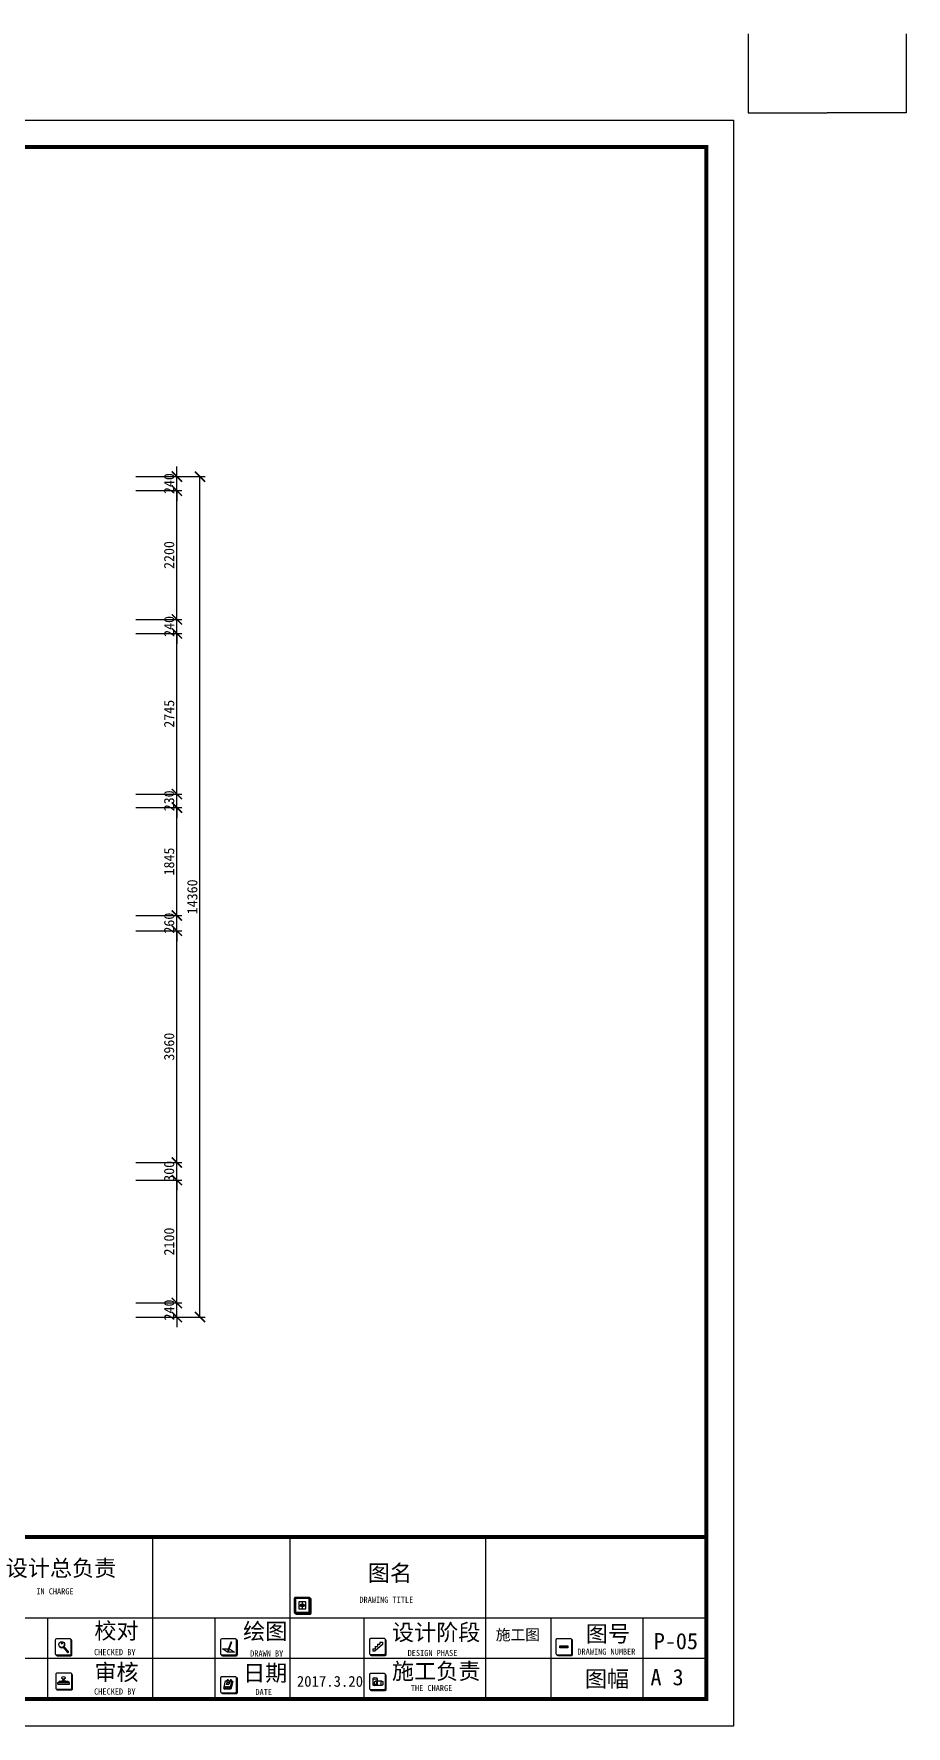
# Model space of a CAD drawing. Header units: millimetres. Extents: x -1705246 to 222838, y -3231245 to 126310.
# Drawn here: x 83225 to 98136, y -10165 to 18750 of the extents above; entities that cross this region are included whole.
import ezdxf

# ---------------------------------------------------------------- set-up
doc = ezdxf.new("R2010")
doc.units = ezdxf.units.MM
doc.header["$PDMODE"] = 35
doc.layers.add('0-01图框模板说明', color=2, linetype='Continuous')
doc.layers.add('0-02图框细线', color=136, linetype='Continuous')
doc.layers.add('Z not print', color=8, linetype='Continuous', plot=False)
doc.styles.get("Standard").update_dxf_attribs({"font": ''})
doc.styles.get('Standard').set_extended_font_data('SimSun')
doc.dimstyles.new('ISO-25', dxfattribs={"dimscale": 70, "dimtxt": 2.5, "dimasz": 2.5, "dimexe": 1.25, "dimexo": 0.625, "dimtad": 1, "dimdec": 0, "dimtxsty": 'Standard', "dimblk": 'ARCHTICK', "dimcen": 2.5, "dimclrd": 251, "dimclre": 251, "dimclrt": 3, "dimadec": 0, "dimazin": 0, "dimtfac": 1, "dimtdec": 0, "dimtix": 1, "dimtmove": 2, "dimatfit": 3, "dimfxl": 1, "dimarcsym": 0})

# ---------------------------------------------------------------- blocks, each defined once
blk = doc.blocks.new('_ArchTick')
at = {"color": 0, "linetype": 'ByBlock', "const_width": 0.15}
blk.add_lwpolyline([(-0.5, -0.5), (0.5, 0.5)], dxfattribs=at)
blk = doc.blocks.new('*D843')
at = {"color": 251, "lineweight": -2}
for p, q in [((85670, -2935), (85670, -2760)), ((84971, -2935), (85757, -2935)), ((84971, -3175), (85757, -3175)), ((85670, -3175), (85670, -2935)), ((85670, -3175), (85670, -3350))]:
    blk.add_line(p, q, dxfattribs=at)
at = {"layer": 'Defpoints', "color": 0}
for p in [(84927, -2935), (84927, -3175), (85670, -2935)]:
    blk.add_point(p, dxfattribs=at)
at = {"color": 251, "lineweight": -2, "xscale": 175, "yscale": 175, "zscale": 175}
for p, rotation in [((85670, -2935), 270), ((85670, -3175), 90)]:
    blk.add_blockref('_ArchTick', p, dxfattribs=dict(at, rotation=rotation))
at = {"color": 3, "insert": (85538, -3055), "char_height": 175, "attachment_point": 5, "rotation": 90}
blk.add_mtext('240', dxfattribs=at)
blk = doc.blocks.new('*D844')
at = {"color": 251, "lineweight": -2}
for p, q in [((84971, -835), (85757, -835)), ((85670, -2935), (85670, -835)), ((84971, -2935), (85757, -2935))]:
    blk.add_line(p, q, dxfattribs=at)
at = {"layer": 'Defpoints', "color": 0}
for p in [(84927, -835), (85670, -835), (84927, -2935)]:
    blk.add_point(p, dxfattribs=at)
at = {"color": 251, "lineweight": -2, "xscale": 175, "yscale": 175, "zscale": 175}
for p, rotation in [((85670, -835), 90), ((85670, -2935), 270)]:
    blk.add_blockref('_ArchTick', p, dxfattribs=dict(at, rotation=rotation))
at = {"color": 3, "insert": (85538, -1885), "char_height": 175, "attachment_point": 5, "rotation": 90}
blk.add_mtext('2100', dxfattribs=at)
blk = doc.blocks.new('*D845')
at = {"color": 251, "lineweight": -2}
for p, q in [((84971, -535), (85757, -535)), ((85670, -535), (85670, -360)), ((85670, -835), (85670, -535)), ((84971, -835), (85757, -835)), ((85670, -835), (85670, -1010))]:
    blk.add_line(p, q, dxfattribs=at)
at = {"layer": 'Defpoints', "color": 0}
for p in [(84927, -535), (85670, -535), (84927, -835)]:
    blk.add_point(p, dxfattribs=at)
at = {"color": 251, "lineweight": -2, "xscale": 175, "yscale": 175, "zscale": 175}
for p, rotation in [((85670, -535), 270), ((85670, -835), 90)]:
    blk.add_blockref('_ArchTick', p, dxfattribs=dict(at, rotation=rotation))
at = {"color": 3, "insert": (85538, -685), "char_height": 175, "attachment_point": 5, "rotation": 90}
blk.add_mtext('300', dxfattribs=at)
blk = doc.blocks.new('*D846')
at = {"color": 251, "lineweight": -2}
for p, q in [((84971, 3425), (85757, 3425)), ((85670, -535), (85670, 3425)), ((84971, -535), (85757, -535))]:
    blk.add_line(p, q, dxfattribs=at)
at = {"layer": 'Defpoints', "color": 0}
for p in [(84927, 3425), (85670, 3425), (84927, -535)]:
    blk.add_point(p, dxfattribs=at)
at = {"color": 251, "lineweight": -2, "xscale": 175, "yscale": 175, "zscale": 175}
for p, rotation in [((85670, 3425), 90), ((85670, -535), 270)]:
    blk.add_blockref('_ArchTick', p, dxfattribs=dict(at, rotation=rotation))
at = {"color": 3, "insert": (85538, 1445), "char_height": 175, "attachment_point": 5, "rotation": 90}
blk.add_mtext('3960', dxfattribs=at)
blk = doc.blocks.new('*D847')
at = {"color": 251, "lineweight": -2}
for p, q in [((85670, 3685), (85670, 3860)), ((84971, 3685), (85757, 3685)), ((85670, 3425), (85670, 3685)), ((84971, 3425), (85757, 3425)), ((85670, 3425), (85670, 3250))]:
    blk.add_line(p, q, dxfattribs=at)
at = {"layer": 'Defpoints', "color": 0}
for p in [(84927, 3685), (85670, 3685), (84927, 3425)]:
    blk.add_point(p, dxfattribs=at)
at = {"color": 251, "lineweight": -2, "xscale": 175, "yscale": 175, "zscale": 175}
for p, rotation in [((85670, 3685), 270), ((85670, 3425), 90)]:
    blk.add_blockref('_ArchTick', p, dxfattribs=dict(at, rotation=rotation))
at = {"color": 3, "insert": (85538, 3555), "char_height": 175, "attachment_point": 5, "rotation": 90}
blk.add_mtext('260', dxfattribs=at)
blk = doc.blocks.new('*D848')
at = {"color": 251, "lineweight": -2}
for p, q in [((84971, 5530), (85757, 5530)), ((85670, 3685), (85670, 5530)), ((84971, 3685), (85757, 3685))]:
    blk.add_line(p, q, dxfattribs=at)
at = {"layer": 'Defpoints', "color": 0}
for p in [(84927, 5530), (85670, 5530), (84927, 3685)]:
    blk.add_point(p, dxfattribs=at)
at = {"color": 251, "lineweight": -2, "xscale": 175, "yscale": 175, "zscale": 175}
for p, rotation in [((85670, 5530), 90), ((85670, 3685), 270)]:
    blk.add_blockref('_ArchTick', p, dxfattribs=dict(at, rotation=rotation))
at = {"color": 3, "insert": (85538, 4608), "char_height": 175, "attachment_point": 5, "rotation": 90}
blk.add_mtext('1845', dxfattribs=at)
blk = doc.blocks.new('*D849')
at = {"color": 251, "lineweight": -2}
for p, q in [((85670, 5760), (85670, 5935)), ((84971, 5760), (85757, 5760)), ((84971, 5530), (85757, 5530)), ((85670, 5530), (85670, 5760)), ((85670, 5530), (85670, 5355))]:
    blk.add_line(p, q, dxfattribs=at)
at = {"layer": 'Defpoints', "color": 0}
for p in [(84927, 5760), (84927, 5530), (85670, 5760)]:
    blk.add_point(p, dxfattribs=at)
at = {"color": 251, "lineweight": -2, "xscale": 175, "yscale": 175, "zscale": 175}
for p, rotation in [((85670, 5760), 270), ((85670, 5530), 90)]:
    blk.add_blockref('_ArchTick', p, dxfattribs=dict(at, rotation=rotation))
at = {"color": 3, "insert": (85538, 5645), "char_height": 175, "attachment_point": 5, "rotation": 90}
blk.add_mtext('230', dxfattribs=at)
blk = doc.blocks.new('*D850')
at = {"color": 251, "lineweight": -2}
for p, q in [((84971, 8505), (85757, 8505)), ((85670, 5760), (85670, 8505)), ((84971, 5760), (85757, 5760))]:
    blk.add_line(p, q, dxfattribs=at)
at = {"layer": 'Defpoints', "color": 0}
for p in [(84927, 8505), (85670, 8505), (84927, 5760)]:
    blk.add_point(p, dxfattribs=at)
at = {"color": 251, "lineweight": -2, "xscale": 175, "yscale": 175, "zscale": 175}
for p, rotation in [((85670, 8505), 90), ((85670, 5760), 270)]:
    blk.add_blockref('_ArchTick', p, dxfattribs=dict(at, rotation=rotation))
at = {"color": 3, "insert": (85538, 7133), "char_height": 175, "attachment_point": 5, "rotation": 90}
blk.add_mtext('2745', dxfattribs=at)
blk = doc.blocks.new('*D851')
at = {"color": 251, "lineweight": -2}
for p, q in [((84971, 8745), (85757, 8745)), ((85670, 8745), (85670, 8920)), ((85670, 8505), (85670, 8745)), ((84971, 8505), (85757, 8505)), ((85670, 8505), (85670, 8330))]:
    blk.add_line(p, q, dxfattribs=at)
at = {"layer": 'Defpoints', "color": 0}
for p in [(84927, 8745), (85670, 8745), (84927, 8505)]:
    blk.add_point(p, dxfattribs=at)
at = {"color": 251, "lineweight": -2, "xscale": 175, "yscale": 175, "zscale": 175}
for p, rotation in [((85670, 8745), 270), ((85670, 8505), 90)]:
    blk.add_blockref('_ArchTick', p, dxfattribs=dict(at, rotation=rotation))
at = {"color": 3, "insert": (85538, 8625), "char_height": 175, "attachment_point": 5, "rotation": 90}
blk.add_mtext('240', dxfattribs=at)
blk = doc.blocks.new('*D852')
at = {"color": 251, "lineweight": -2}
for p, q in [((84971, 10945), (85757, 10945)), ((85670, 8745), (85670, 10945)), ((84971, 8745), (85757, 8745))]:
    blk.add_line(p, q, dxfattribs=at)
at = {"layer": 'Defpoints', "color": 0}
for p in [(84927, 10945), (85670, 10945), (84927, 8745)]:
    blk.add_point(p, dxfattribs=at)
at = {"color": 251, "lineweight": -2, "xscale": 175, "yscale": 175, "zscale": 175}
for p, rotation in [((85670, 10945), 90), ((85670, 8745), 270)]:
    blk.add_blockref('_ArchTick', p, dxfattribs=dict(at, rotation=rotation))
at = {"color": 3, "insert": (85538, 9845), "char_height": 175, "attachment_point": 5, "rotation": 90}
blk.add_mtext('2200', dxfattribs=at)
blk = doc.blocks.new('*D853')
at = {"color": 251, "lineweight": -2}
for p, q in [((85670, 11185), (85670, 11360)), ((84971, 11185), (85757, 11185)), ((85670, 10945), (85670, 11185)), ((84971, 10945), (85757, 10945)), ((85670, 10945), (85670, 10770))]:
    blk.add_line(p, q, dxfattribs=at)
at = {"layer": 'Defpoints', "color": 0}
for p in [(84927, 11185), (85670, 11185), (84927, 10945)]:
    blk.add_point(p, dxfattribs=at)
at = {"color": 251, "lineweight": -2, "xscale": 175, "yscale": 175, "zscale": 175}
for p, rotation in [((85670, 11185), 270), ((85670, 10945), 90)]:
    blk.add_blockref('_ArchTick', p, dxfattribs=dict(at, rotation=rotation))
at = {"color": 3, "insert": (85538, 11065), "char_height": 175, "attachment_point": 5, "rotation": 90}
blk.add_mtext('240', dxfattribs=at)
blk = doc.blocks.new('*D874')
at = {"color": 251, "lineweight": -2}
for p, q in [((85713, 11185), (86153, 11185)), ((86065, -3175), (86065, 11185)), ((85713, -3175), (86153, -3175))]:
    blk.add_line(p, q, dxfattribs=at)
at = {"layer": 'Defpoints', "color": 0}
for p in [(85670, 11185), (86065, 11185), (85670, -3175)]:
    blk.add_point(p, dxfattribs=at)
at = {"color": 251, "lineweight": -2, "xscale": 175, "yscale": 175, "zscale": 175}
for p, rotation in [((86065, 11185), 90), ((86065, -3175), 270)]:
    blk.add_blockref('_ArchTick', p, dxfattribs=dict(at, rotation=rotation))
at = {"color": 3, "insert": (85934, 4005), "char_height": 175, "attachment_point": 5, "rotation": 90}
blk.add_mtext('14360', dxfattribs=at)

msp = doc.modelspace()

# ---------------------------------------------------------------- hatches: boundary and pattern name
at = {"layer": '0-01图框模板说明'}
for points in [[(87950.2, -8219.1, -0.4142136), (87932, -8237.2), (87695.6, -8237.2, -0.071272), (87690.5, -8236.5, 0.3481434), (87708.2, -8250.5), (87944.6, -8250.5, 0.4142136), (87962.8, -8232.3), (87962.8, -7996, 0.3331076), (87949.7, -7978.5, -0.0577433), (87950.2, -7982.7)], [(83864.1, -8929.7, -0.4142136), (83845.9, -8947.9), (83609.6, -8947.9, -0.071272), (83604.5, -8947.1, 0.3481434), (83622.2, -8961.2), (83858.5, -8961.2, 0.4142136), (83876.7, -8943), (83876.7, -8706.6, 0.3331076), (83863.6, -8689.2, -0.0577433), (83864.1, -8693.3)], [(86691, -8929.7, -0.4142136), (86672.8, -8947.9), (86436.5, -8947.9, -0.071272), (86431.4, -8947.1, 0.3481434), (86449.1, -8961.2), (86685.4, -8961.2, 0.4142136), (86703.6, -8943), (86703.6, -8706.6, 0.3331076), (86690.5, -8689.2, -0.0577433), (86691, -8693.3)], [(89234.2, -8923.7, -0.4142136), (89216.1, -8941.9), (88979.7, -8941.9, -0.071272), (88974.6, -8941.2, 0.3481434), (88992.3, -8955.2), (89228.7, -8955.2, 0.4142136), (89246.8, -8937), (89246.8, -8700.6, 0.3331076), (89233.8, -8683.2, -0.0577433), (89234.2, -8687.4)], [(92422.1, -8926.4, -0.4142136), (92403.9, -8944.5), (92167.6, -8944.5, -0.071272), (92162.4, -8943.8, 0.3481434), (92180.1, -8957.8), (92416.5, -8957.8, 0.4142136), (92434.7, -8939.6), (92434.7, -8703.3, 0.3331076), (92421.6, -8685.8, -0.0577433), (92422.1, -8690)], [(92214.5, -8793.8), (92351.2, -8793.8), (92351.2, -8827.2), (92214.5, -8827.2)], [(83873.1, -9515.3, -0.4142136), (83854.9, -9533.5), (83618.5, -9533.5, -0.071272), (83613.4, -9532.8, 0.3481434), (83631.1, -9546.8), (83867.5, -9546.8, 0.4142136), (83885.7, -9528.6), (83885.7, -9292.2, 0.3331076), (83872.6, -9274.8, -0.0577433), (83873.1, -9279)], [(86691, -9576, -0.4142136), (86672.8, -9594.2), (86436.5, -9594.2, -0.071272), (86431.4, -9593.4, 0.3481434), (86449.1, -9607.5), (86685.4, -9607.5, 0.4142136), (86703.6, -9589.3), (86703.6, -9352.9, 0.3331076), (86690.5, -9335.5, -0.0577433), (86691, -9339.6)], [(89234.2, -9521.9, -0.4142136), (89216.1, -9540), (88979.7, -9540, -0.071272), (88974.6, -9539.3, 0.3481434), (88992.3, -9553.3), (89228.7, -9553.3, 0.4142136), (89246.8, -9535.1), (89246.8, -9298.8, 0.3331076), (89233.8, -9281.3, -0.0577433), (89234.2, -9285.5)]]:
    msp.add_hatch(color=8, dxfattribs=at).paths.add_polyline_path(points)
h = msp.add_hatch(color=8, dxfattribs=at)
h.paths.add_polyline_path([(87813.8, -8079.1), (87790.3, -8079.1), (87790.3, -8100.9), (87813.8, -8100.9)])
h.paths.add_polyline_path([(87813.8, -8100.9), (87837.3, -8100.9), (87837.3, -8079.1), (87813.8, -8079.1)])
h.paths.add_polyline_path([(87813.8, -8100.9), (87813.8, -8122.7), (87837.3, -8122.7), (87837.3, -8100.9)])
h.paths.add_polyline_path([(87813.8, -8100.9), (87790.3, -8100.9), (87790.3, -8122.7), (87813.8, -8122.7)])

# ---------------------------------------------------------------- linework, layer by layer
at = {"layer": '0-01图框模板说明', "color": 8}
for p, q in [((87813.8, -8040.2), (87813.8, -8161.5)), ((87753.2, -8100.9), (87874.5, -8100.9)), ((83724.6, -8815.7), (83802.5, -8905.1)), ((83739.5, -8802.6), (83817, -8891.6)), ((86544, -8878.6), (86542.9, -8881.5)), ((86542.9, -8881.5), (86543.3, -8883.5)), ((86545, -8879), (86543.3, -8883.5)), ((86544.9, -8882.2), (86543.3, -8883.5)), ((86545.9, -8879.3), (86544.9, -8882.2)), ((89018, -8841.9), (89018, -8880.3)), ((89018, -8841.9), (89059.2, -8841.9)), ((89018, -8880.3), (89060.7, -8880.3)), ((89059.2, -8803.5), (89100.4, -8803.5)), ((89059.2, -8803.5), (89059.2, -8841.9)), ((89182.8, -8771.7), (89060.7, -8880.3)), ((89100.4, -8765.1), (89100.4, -8803.5)), ((89100.4, -8765.1), (89141.6, -8765.1)), ((89141.6, -8729.4), (89182.8, -8729.4)), ((89141.6, -8729.4), (89141.6, -8765.1)), ((89182.8, -8729.4), (89182.8, -8771.7)), ((83637.5, -9418.9), (83665, -9399.7)), ((83667.6, -9399), (83695.7, -9399)), ((83727.1, -9383.9), (83727.1, -9378.3)), ((83737.2, -9383.3), (83737.2, -9378.3)), ((83771.9, -9399), (83801.6, -9399)), ((83829.4, -9418.9), (83804.3, -9399.8)), ((86472.6, -9519.4), (86488.4, -9533.2)), ((86581.8, -9523), (86476.9, -9523)), ((86585.9, -9526.5), (86481, -9526.5)), ((86589.9, -9529.9), (86485, -9529.9)), ((86593.2, -9533.2), (86488.4, -9533.2)), ((86612.3, -9391.7), (86581.8, -9523)), ((86616.4, -9395.3), (86585.9, -9526.5)), ((86620.4, -9398.6), (86589.9, -9529.9)), ((86623.8, -9401.9), (86593.2, -9533.2)), ((86608, -9388.2), (86623.8, -9401.9)), ((89019.2, -9349.5), (89019.2, -9461.3)), ((89176.1, -9394.1), (89064.3, -9394.1)), ((89176.1, -9468.2), (89064.3, -9468.2)), ((89093.3, -9349.5), (89093.3, -9461.3))]:
    msp.add_line(p, q, dxfattribs=at)
at = {"layer": '0-01图框模板说明', "color": 2, "const_width": 66.9}
msp.add_lwpolyline([(94720.2, 16815.6), (94720.2, -9703.2), (56836.2, -9703.2), (56836.2, 16815.6)], close=True, dxfattribs=at)
msp.add_lwpolyline([(94720.2, -6931.2), (56831, -6931.2)], dxfattribs=at)
at = {"layer": '0-01图框模板说明', "color": 8}
for points in [[(87695.6, -8237.2), (87932, -8237.2, 0.4142136), (87950.2, -8219.1), (87950.2, -7982.7, 0.4142136), (87932, -7964.5), (87695.6, -7964.5, 0.4142136), (87677.5, -7982.7), (87677.5, -8219.1, 0.4142136)], [(88979.7, -8941.9), (89216.1, -8941.9, 0.4142136), (89234.2, -8923.7), (89234.2, -8687.4, 0.4142136), (89216.1, -8669.2), (88979.7, -8669.2, 0.4142136), (88961.5, -8687.4), (88961.5, -8923.7, 0.4142136)], [(92167.6, -8944.5), (92403.9, -8944.5, 0.4142136), (92422.1, -8926.4), (92422.1, -8690, 0.4142136), (92403.9, -8671.8), (92167.6, -8671.8, 0.4142136), (92149.4, -8690), (92149.4, -8926.4, 0.4142136)], [(83609.6, -8947.9), (83845.9, -8947.9, 0.4142136), (83864.1, -8929.7), (83864.1, -8693.3, 0.4142136), (83845.9, -8675.2), (83609.6, -8675.2, 0.4142136), (83591.4, -8693.3), (83591.4, -8929.7, 0.4142136)], [(86436.5, -8947.9), (86672.8, -8947.9, 0.4142136), (86691, -8929.7), (86691, -8693.3, 0.4142136), (86672.8, -8675.2), (86436.5, -8675.2, 0.4142136), (86418.3, -8693.3), (86418.3, -8929.7, 0.4142136)], [(86604.2, -8732.6), (86594.2, -8728.9), (86594.7, -8727.5, -0.4519616), (86600.5, -8725.1), (86601.8, -8725.6, -0.4184348), (86604.7, -8731.1)], [(83618.5, -9533.5), (83854.9, -9533.5, 0.4142136), (83873.1, -9515.3), (83873.1, -9279, 0.4142136), (83854.9, -9260.8), (83618.5, -9260.8, 0.4142136), (83600.4, -9279), (83600.4, -9515.3, 0.4142136)], [(83641.2, -9417.3), (83825.7, -9417.3, -0.4142136), (83831, -9422.6), (83831, -9446.5, -0.4142136), (83825.7, -9451.8), (83641.2, -9451.8, -0.4142136), (83635.9, -9446.5), (83635.9, -9422.6, -0.4142136)], [(86436.5, -9594.2), (86672.8, -9594.2, 0.4142136), (86691, -9576), (86691, -9339.6, 0.4142136), (86672.8, -9321.5), (86436.5, -9321.5, 0.4142136), (86418.3, -9339.6), (86418.3, -9576, 0.4142136)], [(88979.7, -9540), (89216.1, -9540, 0.4142136), (89234.2, -9521.9), (89234.2, -9285.5, 0.4142136), (89216.1, -9267.3), (88979.7, -9267.3, 0.4142136), (88961.5, -9285.5), (88961.5, -9521.9, 0.4142136)]]:
    msp.add_lwpolyline(points, format="xyb", close=True, dxfattribs=at)
for points in [[(87690.5, -8236.5, 0.3481435), (87708.2, -8250.5), (87944.6, -8250.5, 0.4142136), (87962.8, -8232.3), (87962.8, -7996, 0.3331075), (87949.7, -7978.5)], [(83604.5, -8947.1, 0.3481435), (83622.2, -8961.2), (83858.5, -8961.2, 0.4142136), (83876.7, -8943), (83876.7, -8706.6, 0.3331075), (83863.6, -8689.2)], [(86431.4, -8947.1, 0.3481435), (86449.1, -8961.2), (86685.4, -8961.2, 0.4142136), (86703.6, -8943), (86703.6, -8706.6, 0.3331075), (86690.5, -8689.2)], [(88974.6, -8941.2, 0.3481435), (88992.3, -8955.2), (89228.7, -8955.2, 0.4142136), (89246.8, -8937), (89246.8, -8700.6, 0.3331075), (89233.8, -8683.2)], [(92162.4, -8943.8, 0.3481435), (92180.1, -8957.8), (92416.5, -8957.8, 0.4142136), (92434.7, -8939.6), (92434.7, -8703.3, 0.3331075), (92421.6, -8685.8)], [(83613.4, -9532.8, 0.3481435), (83631.1, -9546.8), (83867.5, -9546.8, 0.4142136), (83885.7, -9528.6), (83885.7, -9292.2, 0.3331075), (83872.6, -9274.8)], [(86431.4, -9593.4, 0.3481435), (86449.1, -9607.5), (86685.4, -9607.5, 0.4142136), (86703.6, -9589.3), (86703.6, -9352.9, 0.3331075), (86690.5, -9335.5)], [(88974.6, -9539.3, 0.3481435), (88992.3, -9553.3), (89228.7, -9553.3, 0.4142136), (89246.8, -9535.1), (89246.8, -9298.8, 0.3331075), (89233.8, -9281.3)]]:
    msp.add_lwpolyline(points, format="xyb", dxfattribs=at)
for points in [[(87696.4, -8218.3), (87931.3, -8218.3), (87931.3, -7983.4), (87696.4, -7983.4)], [(87753.2, -8161.5), (87874.5, -8161.5), (87874.5, -8040.2), (87753.2, -8040.2)], [(87790.3, -8079.1), (87837.3, -8079.1), (87837.3, -8122.7), (87790.3, -8122.7)], [(86545.9, -8879.3), (86544, -8878.6), (86547.8, -8856.5), (86557.7, -8860.1)], [(86600.8, -8741.8), (86590.8, -8738.2), (86547.8, -8856.5), (86557.7, -8860.1)], [(86604.4, -8732.6), (86593.9, -8728.8), (86590.5, -8738.1), (86601, -8741.9)], [(92214.5, -8793.8), (92351.2, -8793.8), (92351.2, -8827.2), (92214.5, -8827.2)], [(83691.7, -9401.5), (83775.6, -9401.5), (83775.6, -9411.6), (83691.7, -9411.6)], [(86498.8, -9488.5), (86509.2, -9488.5), (86506.7, -9496.7), (86496.4, -9496.7)], [(86519.3, -9488.5), (86529.6, -9488.5), (86527.1, -9496.7), (86516.8, -9496.7)], [(86527.4, -9419.9), (86570.5, -9419.9), (86560.2, -9454.1), (86517.1, -9454.1)], [(86538.9, -9488.5), (86549.3, -9488.5), (86546.8, -9496.7), (86536.5, -9496.7)], [(86558.9, -9488.5), (86569.3, -9488.5), (86566.8, -9496.7), (86556.5, -9496.7)]]:
    msp.add_lwpolyline(points, close=True, dxfattribs=at)
for points in [[(86563.4, -8844.5), (86567.4, -8844.5), (86656.7, -8903.3), (86536.8, -8903.3), (86447.4, -8844.5), (86552.2, -8844.5)], [(83746.8, -9393.3), (83763.6, -9393.3), (83775.6, -9401.5), (83691.7, -9401.5), (83704.9, -9393.3), (83717.9, -9393.3)], [(86526.4, -9388.2), (86608, -9388.2), (86577.5, -9519.4), (86472.6, -9519.4), (86503.2, -9388.2), (86521.7, -9388.2)]]:
    msp.add_lwpolyline(points, dxfattribs=at)
for centre, radius in [((83701, -8771.9), 49.2), ((86579.7, -9402.7), 3.69)]:
    msp.add_circle(centre, radius, dxfattribs=at)
for centre, radius, start, end in [((83702.1, -8776.1), 49.2, 191.50537, 300.50305), ((83698.9, -8771.2), 24.6, 22.4479, 114.91738), ((83692.8, -8759.7), 11.5, 340.03412, 111.51774), ((83702.1, -8776.1), 49.2, 323.79176, 16.59293), ((83807.1, -8895.5), 10.8, 246.29169, 21.68237), ((83667.6, -9404.3), 5.3, 90, 119.87718), ((83732.1, -9248.9), 105.6, 259.24495, 280.75505), ((83688.3, -9383.5), 39.1, 7.60876, 51.99549), ((83710.4, -9376.8), 18.2, 284.90703, 336.82099), ((83732.4, -9367.6), 31.9, 237.03411, 302.96589), ((83775.9, -9383.5), 39.1, 128.00451, 172.39124), ((83740.9, -9383.3), 3.71, 180, 209.57661), ((83754.5, -9375.5), 19.4, 209.57661, 255.90559), ((83801.6, -9404.3), 5.3, 58.64341, 90), ((86522.9, -9402.7), 3.69, 133.54052, 58.50942), ((86548, -9397.1), 27.8, 120.08382, 193.46069), ((86523.2, -9401.8), 2.82, 218.39226, 328.45377), ((86547.7, -9396.9), 23, 118.98843, 196.0214), ((86524.8, -9404.1), 3.69, 72.60473, 87.69362), ((86537.7, -9386), 13.5, 350.54539, 105.73103), ((86536.5, -9387.3), 10.6, 355.44035, 89.68225), ((86604.4, -9397.1), 27.8, 127.16749, 193.46069), ((86579.6, -9401.8), 2.82, 218.39226, 328.45377), ((86581.6, -9404.1), 3.69, 72.60473, 215.77066), ((86603.2, -9396.6), 22.2, 120.88, 197.64495), ((86593.2, -9382.6), 9.45, 75.64141, 126.12439), ((86592.6, -9384.8), 7.4, 333.23085, 96.56595), ((86592.2, -9384.4), 11.5, 340.70057, 72.93021)]:
    msp.add_arc(centre, radius, start, end, dxfattribs=at)
msp.add_ellipse((83732.1, -9339.5), major_axis=(34.7, 0), ratio=0.4609325, start_param=-0.967391, end_param=4.1089837, dxfattribs=at)
for centre, major_axis in [((89056.2, -9349.5), (-37.1, 0)), ((89056.2, -9461.3), (-37.1, 0)), ((89064.3, -9431.2), (0, 37.1)), ((89176.1, -9431.2), (0, 37.1))]:
    msp.add_ellipse(centre, major_axis=major_axis, ratio=0.454196, dxfattribs=at)
at = {"layer": '0-02图框细线'}
for p, q in [((85256.2, -8317.2), (85256.2, -6931.2)), ((87604.2, -9703.2), (87604.2, -6931.2)), ((90951.6, -8317.2), (90951.6, -6931.2)), ((65731, -8317.2), (94720.2, -8317.2)), ((83465.8, -9703.2), (83465.8, -8317.2)), ((85256.2, -9703.2), (85256.2, -8317.2)), ((86327.1, -9703.2), (86327.1, -8317.2)), ((88870.3, -9703.2), (88870.3, -8317.2)), ((90951.6, -9703.2), (90951.6, -8317.2)), ((92067.2, -9703.2), (92067.2, -8317.2)), ((93637.3, -8317.2), (93637.3, -9703.2)), ((94720.2, -9010.2), (80705.9, -9010.2))]:
    msp.add_line(p, q, dxfattribs=at)
msp.add_lwpolyline([(95182.2, 17277.6), (95182.2, -10165.2), (56374.2, -10165.2), (56374.2, 17277.6)], close=True, dxfattribs=at)
at = {"layer": 'Z not print', "color": 5}
for points in [[(95437.3, 18749.8), (95437.3, 17400.4), (96786.7, 17400.4)], [(98136.1, 18749.8), (98136.1, 17400.4), (96786.7, 17400.4)]]:
    msp.add_lwpolyline(points, dxfattribs=at)

# ---------------------------------------------------------------- texts
at = {"layer": '0-02图框细线'}
for s, insert, char_height, attachment_point in [('{\\fSimSun|b0|i0|c134|p2;设计总负责}', (82744.4, -7479.5), 277.2, 4), ('{\\fSimSun|b0|i0|c134|p2;图名}', (88934.4, -7563.4), 277.2, 4), ('{\\fSimSun|b0|i0|c134|p2;IN CHARGE}', (83267.3, -7862.6), 104.119, 4), ('{\\fSimSun|b0|i0|c134|p2;DRAWING TITLE}', (88790.1, -8007), 104.119, 4), ('{\\fSimSun|b0|i0|c134|p2;校对}', (84259.2, -8551), 277.2, 4), ('{\\fSimSun|b0|i0|c134|p2;绘图}', (86802.4, -8558.9), 277.2, 4), ('{\\fSimSun|b0|i0|c134|p2;设计阶段}', (89345.7, -8577.6), 277.2, 4), ('{\\fSimHei|b0|i0|c134|p2;施工图}', (91498.6, -8613.9), 184.8, 5), ('{\\fSimSun|b0|i0|c134|p2;图号}', (92659.7, -8600.6), 277.2, 4), ('{\\fSimSun|b0|i0|c134|p2;P-05}', (93822.6, -8714.9), 277.2, 4), ('{\\fSimSun|b0|i0|c134|p2;CHECKED BY}', (84254.8, -8901.7), 104.119, 4), ('{\\fSimSun|b0|i0|c134|p2;DRAWN BY}', (86922.2, -8923.2), 104.119, 4), ('{\\fSimSun|b0|i0|c134|p2;DESIGN PHASE}', (89614.5, -8915.1), 104.119, 4), ('{\\fSimSun|b0|i0|c134|p2;DRAWING NUMBER}', (92515.9, -8892.6), 104.119, 4), ('{\\fSimSun|b0|i0|c134|p2;审核}', (84259.2, -9259.7), 277.2, 4), ('{\\fSimSun|b0|i0|c134|p2;日期}', (86802.4, -9272.3), 277.2, 4), ('{\\fSimSun|b0|i0|c134|p2;施工负责}', (89345.6, -9240.4), 277.2, 4), ('{\\fSimSun|b0|i0|c134|p2;图幅}', (92644.6, -9371.3), 277.2, 4), ('{\\fSimSun|b0|i0|c134|p2;A 3}', (93765.7, -9330.8), 277.2, 4), ('{\\fSimSun|b0|i0|c134|p2;CHECKED BY}', (84254.8, -9574), 104.119, 4), ('{\\fSimSun|b0|i0|c134|p2;DATE}', (87012.7, -9582.7), 104.119, 4), ('2017.3.20', (87720.7, -9400.8), 184.8, 4), ('{\\fSimSun|b0|i0|c134|p2;THE CHARGE}', (89669.6, -9515), 104.119, 4)]:
    msp.add_mtext(s, dxfattribs=dict(at, insert=insert, char_height=char_height, attachment_point=attachment_point))

# ---------------------------------------------------------------- dimensions: what is measured, and where the dimension line sits
for base, p1, p2, picture, middle in [((85669.7, 11185), (84926.8, 10945), (84926.8, 11185), '*D853', (85538.4, 11065)), ((85669.7, 10945), (84926.8, 8745), (84926.8, 10945), '*D852', (85538.4, 9845)), ((85669.7, 8745), (84926.8, 8505), (84926.8, 8745), '*D851', (85538.4, 8625)), ((85669.7, 8505), (84926.8, 5760), (84926.8, 8505), '*D850', (85538.4, 7132.5)), ((85669.7, 5760), (84926.8, 5530), (84926.8, 5760), '*D849', (85538.4, 5645)), ((85669.7, 5530), (84926.8, 3685), (84926.8, 5530), '*D848', (85538.4, 4607.5)), ((85669.7, 3685), (84926.8, 3425), (84926.8, 3685), '*D847', (85538.4, 3555)), ((85669.7, 3425), (84926.8, -535), (84926.8, 3425), '*D846', (85538.4, 1445)), ((85669.7, -535), (84926.8, -835), (84926.8, -535), '*D845', (85538.4, -685)), ((85669.7, -835), (84926.8, -2935), (84926.8, -835), '*D844', (85538.4, -1885)), ((85669.7, -2935), (84926.8, -3175), (84926.8, -2935), '*D843', (85538.4, -3055))]:
    dim = msp.add_linear_dim(base=base, p1=p1, p2=p2, angle=270, dimstyle='ISO-25')
    dim.commit()
    dim.dimension.update_dxf_attribs({"geometry": picture, "text_midpoint": middle})
at = {"color": 0}
dim = msp.add_linear_dim(base=(86065.4, 11185), p1=(85669.7, -3175), p2=(85669.7, 11185), angle=90, dimstyle='ISO-25', dxfattribs=at)
dim.commit()
dim.dimension.update_dxf_attribs({"geometry": '*D874', "text_midpoint": (85934.2, 4005)})

doc.saveas('drawing.dxf')
